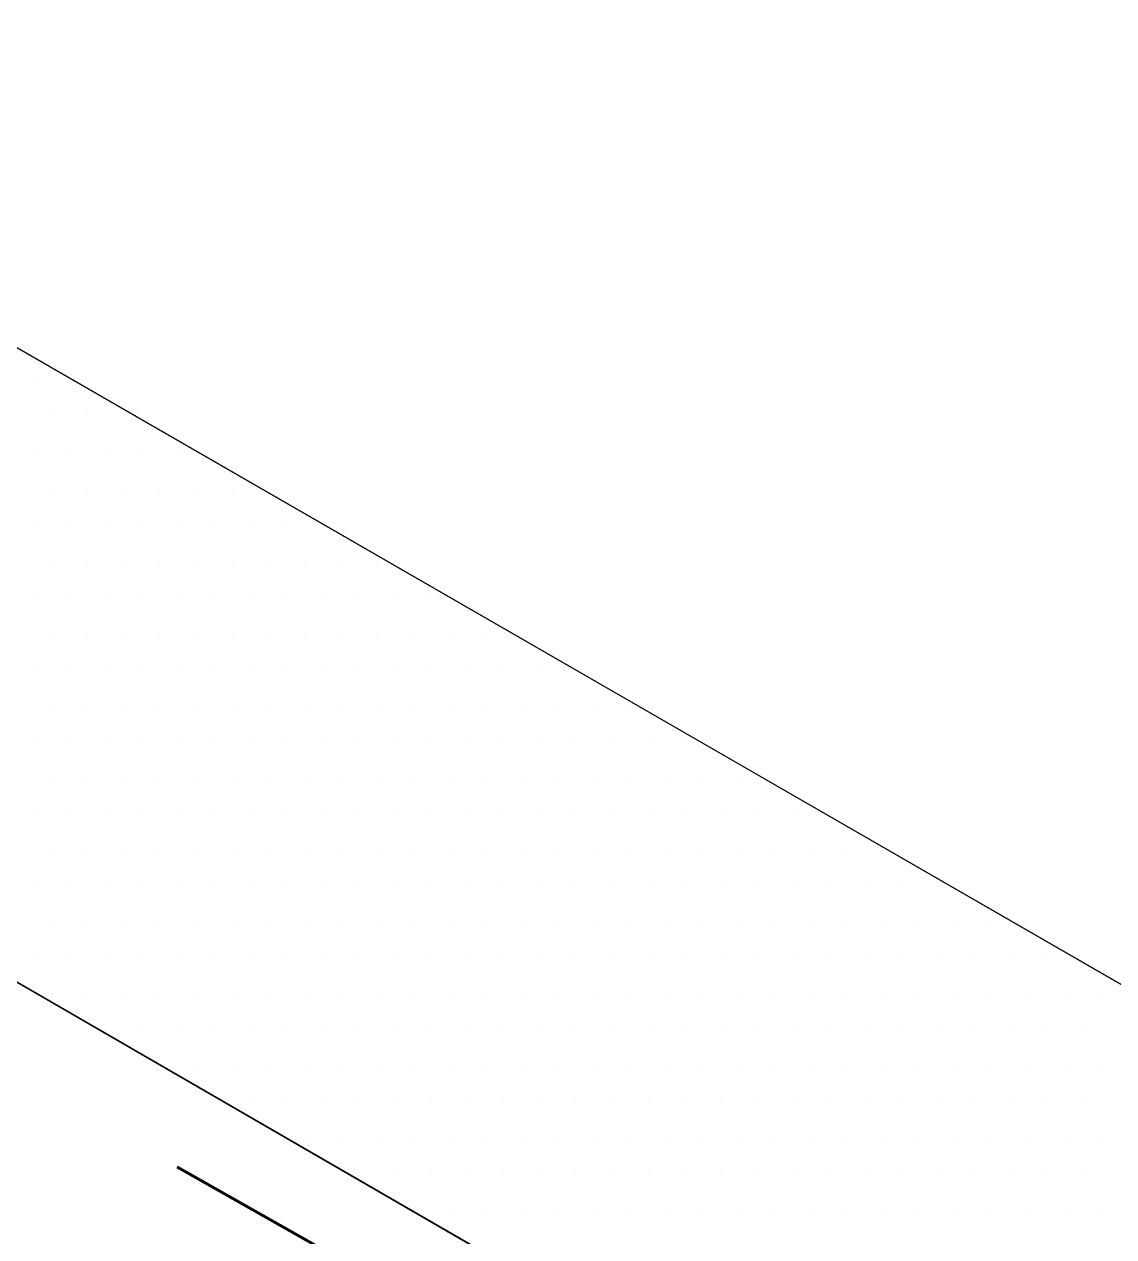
# Model space of a CAD drawing. Header units: inches. Extents: x -20.7 to 76.3, y -55.2 to 19.1.
# Drawn here: x 12.432 to 12.997, y -30.493 to -29.865 of the extents above; entities that cross this region are included whole.
import ezdxf

# ---------------------------------------------------------------- set-up
doc = ezdxf.new("R2010")
doc.units = ezdxf.units.IN
doc.header["$MEASUREMENT"] = 0
doc.linetypes.add('AI-Linetype-66', pattern=[0.25, 0.125, -0.125])
doc.layers.add('G-ANNO-TTLB', color=7, linetype='Continuous', lineweight=0)
doc.layers.add('TYVEK', color=7, linetype='Continuous', lineweight=0)

# ---------------------------------------------------------------- blocks, each defined once
blk = doc.blocks.new('Block_247')
at = {"layer": 'TYVEK'}
blk.add_open_spline([(12.15586, -29.48218), (12.15586, -29.48218), (11.87035, -29.64536), (11.87035, -29.64536), (11.87035, -29.64536), (11.87035, -30.02434), (11.87035, -30.02434), (11.87035, -30.03326), (11.87511, -30.04151), (11.88284, -30.04598), (11.88284, -30.04598), (12.99418, -30.68888), (12.99418, -30.68888), (13.00165, -30.69321), (13.01121, -30.69065), (13.01553, -30.68318), (13.01691, -30.6808), (13.01764, -30.6781), (13.01764, -30.67535), (13.01764, -30.67535), (13.01764, -30.37241), (13.01764, -30.37241), (13.01764, -30.37241), (12.15586, -29.87558), (12.15586, -29.87558), (12.15586, -29.87558), (12.15586, -29.48218), (12.15586, -29.48218)], degree=3, knots=[0, 0, 0, 0, 1, 1, 1, 2, 2, 2, 3, 3, 3, 4, 4, 4, 5, 5, 5, 6, 6, 6, 7, 7, 7, 8, 8, 8, 9, 9, 9, 9], dxfattribs=at)
at = {"layer": 'TYVEK', "color": 8, "lineweight": 0, "true_color": 0x808080}
for points in [[(12.43654, -30.04906), (12.43654, -30.04906), (12.43654, -30.04906), (12.43654, -30.04906)], [(12.45529, -30.04906), (12.45529, -30.04906), (12.45529, -30.04906), (12.45529, -30.04906)], [(12.44592, -30.06781), (12.44592, -30.06781), (12.44592, -30.06781), (12.44592, -30.06781)], [(12.46467, -30.06781), (12.46467, -30.06781), (12.46467, -30.06781), (12.46467, -30.06781)], [(12.48343, -30.06781), (12.48343, -30.06781), (12.48343, -30.06781), (12.48343, -30.06781)], [(12.43654, -30.08657), (12.43654, -30.08657), (12.43654, -30.08657), (12.43654, -30.08657)], [(12.45529, -30.08657), (12.45529, -30.08657), (12.45529, -30.08657), (12.45529, -30.08657)], [(12.47405, -30.08657), (12.47405, -30.08657), (12.47405, -30.08657), (12.47405, -30.08657)], [(12.49281, -30.08657), (12.49281, -30.08657), (12.49281, -30.08657), (12.49281, -30.08657)], [(12.51156, -30.08657), (12.51156, -30.08657), (12.51156, -30.08657), (12.51156, -30.08657)], [(12.44592, -30.10533), (12.44592, -30.10533), (12.44592, -30.10533), (12.44592, -30.10533)], [(12.46467, -30.10533), (12.46467, -30.10533), (12.46467, -30.10533), (12.46467, -30.10533)], [(12.48343, -30.10533), (12.48343, -30.10533), (12.48343, -30.10533), (12.48343, -30.10533)], [(12.50218, -30.10533), (12.50218, -30.10533), (12.50218, -30.10533), (12.50218, -30.10533)], [(12.52094, -30.10533), (12.52094, -30.10533), (12.52094, -30.10533), (12.52094, -30.10533)], [(12.5397, -30.10533), (12.5397, -30.10533), (12.5397, -30.10533), (12.5397, -30.10533)], [(12.43654, -30.12408), (12.43654, -30.12408), (12.43654, -30.12408), (12.43654, -30.12408)], [(12.45529, -30.12408), (12.45529, -30.12408), (12.45529, -30.12408), (12.45529, -30.12408)], [(12.47405, -30.12408), (12.47405, -30.12408), (12.47405, -30.12408), (12.47405, -30.12408)], [(12.49281, -30.12408), (12.49281, -30.12408), (12.49281, -30.12408), (12.49281, -30.12408)], [(12.51156, -30.12408), (12.51156, -30.12408), (12.51156, -30.12408), (12.51156, -30.12408)], [(12.53032, -30.12408), (12.53032, -30.12408), (12.53032, -30.12408), (12.53032, -30.12408)], [(12.54907, -30.12408), (12.54907, -30.12408), (12.54907, -30.12408), (12.54907, -30.12408)], [(12.56783, -30.12408), (12.56783, -30.12408), (12.56783, -30.12408), (12.56783, -30.12408)], [(12.58658, -30.12408), (12.58658, -30.12408), (12.58658, -30.12408), (12.58658, -30.12408)], [(12.44592, -30.14284), (12.44592, -30.14284), (12.44592, -30.14284), (12.44592, -30.14284)], [(12.46467, -30.14284), (12.46467, -30.14284), (12.46467, -30.14284), (12.46467, -30.14284)], [(12.48343, -30.14284), (12.48343, -30.14284), (12.48343, -30.14284), (12.48343, -30.14284)], [(12.50218, -30.14284), (12.50218, -30.14284), (12.50218, -30.14284), (12.50218, -30.14284)], [(12.52094, -30.14284), (12.52094, -30.14284), (12.52094, -30.14284), (12.52094, -30.14284)], [(12.5397, -30.14284), (12.5397, -30.14284), (12.5397, -30.14284), (12.5397, -30.14284)], [(12.55845, -30.14284), (12.55845, -30.14284), (12.55845, -30.14284), (12.55845, -30.14284)], [(12.57721, -30.14284), (12.57721, -30.14284), (12.57721, -30.14284), (12.57721, -30.14284)], [(12.59596, -30.14284), (12.59596, -30.14284), (12.59596, -30.14284), (12.59596, -30.14284)], [(12.61472, -30.14284), (12.61472, -30.14284), (12.61472, -30.14284), (12.61472, -30.14284)], [(12.43654, -30.16159), (12.43654, -30.16159), (12.43654, -30.16159), (12.43654, -30.16159)], [(12.45529, -30.16159), (12.45529, -30.16159), (12.45529, -30.16159), (12.45529, -30.16159)], [(12.47405, -30.16159), (12.47405, -30.16159), (12.47405, -30.16159), (12.47405, -30.16159)], [(12.49281, -30.16159), (12.49281, -30.16159), (12.49281, -30.16159), (12.49281, -30.16159)], [(12.51156, -30.16159), (12.51156, -30.16159), (12.51156, -30.16159), (12.51156, -30.16159)], [(12.53032, -30.16159), (12.53032, -30.16159), (12.53032, -30.16159), (12.53032, -30.16159)], [(12.54907, -30.16159), (12.54907, -30.16159), (12.54907, -30.16159), (12.54907, -30.16159)], [(12.56783, -30.16159), (12.56783, -30.16159), (12.56783, -30.16159), (12.56783, -30.16159)], [(12.58658, -30.16159), (12.58658, -30.16159), (12.58658, -30.16159), (12.58658, -30.16159)], [(12.60534, -30.16159), (12.60534, -30.16159), (12.60534, -30.16159), (12.60534, -30.16159)], [(12.6241, -30.16159), (12.6241, -30.16159), (12.6241, -30.16159), (12.6241, -30.16159)], [(12.64285, -30.16159), (12.64285, -30.16159), (12.64285, -30.16159), (12.64285, -30.16159)], [(12.44592, -30.18035), (12.44592, -30.18035), (12.44592, -30.18035), (12.44592, -30.18035)], [(12.46467, -30.18035), (12.46467, -30.18035), (12.46467, -30.18035), (12.46467, -30.18035)], [(12.48343, -30.18035), (12.48343, -30.18035), (12.48343, -30.18035), (12.48343, -30.18035)], [(12.50218, -30.18035), (12.50218, -30.18035), (12.50218, -30.18035), (12.50218, -30.18035)], [(12.52094, -30.18035), (12.52094, -30.18035), (12.52094, -30.18035), (12.52094, -30.18035)], [(12.5397, -30.18035), (12.5397, -30.18035), (12.5397, -30.18035), (12.5397, -30.18035)], [(12.55845, -30.18035), (12.55845, -30.18035), (12.55845, -30.18035), (12.55845, -30.18035)], [(12.57721, -30.18035), (12.57721, -30.18035), (12.57721, -30.18035), (12.57721, -30.18035)], [(12.59596, -30.18035), (12.59596, -30.18035), (12.59596, -30.18035), (12.59596, -30.18035)], [(12.61472, -30.18035), (12.61472, -30.18035), (12.61472, -30.18035), (12.61472, -30.18035)], [(12.63347, -30.18035), (12.63347, -30.18035), (12.63347, -30.18035), (12.63347, -30.18035)], [(12.65223, -30.18035), (12.65223, -30.18035), (12.65223, -30.18035), (12.65223, -30.18035)], [(12.67098, -30.18035), (12.67098, -30.18035), (12.67098, -30.18035), (12.67098, -30.18035)], [(12.43654, -30.1991), (12.43654, -30.1991), (12.43654, -30.1991), (12.43654, -30.1991)], [(12.45529, -30.1991), (12.45529, -30.1991), (12.45529, -30.1991), (12.45529, -30.1991)], [(12.47405, -30.1991), (12.47405, -30.1991), (12.47405, -30.1991), (12.47405, -30.1991)], [(12.49281, -30.1991), (12.49281, -30.1991), (12.49281, -30.1991), (12.49281, -30.1991)], [(12.51156, -30.1991), (12.51156, -30.1991), (12.51156, -30.1991), (12.51156, -30.1991)], [(12.53032, -30.1991), (12.53032, -30.1991), (12.53032, -30.1991), (12.53032, -30.1991)], [(12.54907, -30.1991), (12.54907, -30.1991), (12.54907, -30.1991), (12.54907, -30.1991)], [(12.56783, -30.1991), (12.56783, -30.1991), (12.56783, -30.1991), (12.56783, -30.1991)], [(12.58658, -30.1991), (12.58658, -30.1991), (12.58658, -30.1991), (12.58658, -30.1991)], [(12.60534, -30.1991), (12.60534, -30.1991), (12.60534, -30.1991), (12.60534, -30.1991)], [(12.6241, -30.1991), (12.6241, -30.1991), (12.6241, -30.1991), (12.6241, -30.1991)], [(12.64285, -30.1991), (12.64285, -30.1991), (12.64285, -30.1991), (12.64285, -30.1991)], [(12.66161, -30.1991), (12.66161, -30.1991), (12.66161, -30.1991), (12.66161, -30.1991)], [(12.68036, -30.1991), (12.68036, -30.1991), (12.68036, -30.1991), (12.68036, -30.1991)], [(12.69912, -30.1991), (12.69912, -30.1991), (12.69912, -30.1991), (12.69912, -30.1991)], [(12.44592, -30.21786), (12.44592, -30.21786), (12.44592, -30.21786), (12.44592, -30.21786)], [(12.46467, -30.21786), (12.46467, -30.21786), (12.46467, -30.21786), (12.46467, -30.21786)], [(12.48343, -30.21786), (12.48343, -30.21786), (12.48343, -30.21786), (12.48343, -30.21786)], [(12.50218, -30.21786), (12.50218, -30.21786), (12.50218, -30.21786), (12.50218, -30.21786)], [(12.52094, -30.21786), (12.52094, -30.21786), (12.52094, -30.21786), (12.52094, -30.21786)], [(12.5397, -30.21786), (12.5397, -30.21786), (12.5397, -30.21786), (12.5397, -30.21786)], [(12.55845, -30.21786), (12.55845, -30.21786), (12.55845, -30.21786), (12.55845, -30.21786)], [(12.57721, -30.21786), (12.57721, -30.21786), (12.57721, -30.21786), (12.57721, -30.21786)], [(12.59596, -30.21786), (12.59596, -30.21786), (12.59596, -30.21786), (12.59596, -30.21786)], [(12.61472, -30.21786), (12.61472, -30.21786), (12.61472, -30.21786), (12.61472, -30.21786)], [(12.63347, -30.21786), (12.63347, -30.21786), (12.63347, -30.21786), (12.63347, -30.21786)], [(12.65223, -30.21786), (12.65223, -30.21786), (12.65223, -30.21786), (12.65223, -30.21786)], [(12.67098, -30.21786), (12.67098, -30.21786), (12.67098, -30.21786), (12.67098, -30.21786)], [(12.68974, -30.21786), (12.68974, -30.21786), (12.68974, -30.21786), (12.68974, -30.21786)], [(12.7085, -30.21786), (12.7085, -30.21786), (12.7085, -30.21786), (12.7085, -30.21786)], [(12.72725, -30.21786), (12.72725, -30.21786), (12.72725, -30.21786), (12.72725, -30.21786)], [(12.74601, -30.21786), (12.74601, -30.21786), (12.74601, -30.21786), (12.74601, -30.21786)], [(12.43654, -30.23662), (12.43654, -30.23662), (12.43654, -30.23662), (12.43654, -30.23662)], [(12.45529, -30.23662), (12.45529, -30.23662), (12.45529, -30.23662), (12.45529, -30.23662)], [(12.47405, -30.23662), (12.47405, -30.23662), (12.47405, -30.23662), (12.47405, -30.23662)], [(12.49281, -30.23662), (12.49281, -30.23662), (12.49281, -30.23662), (12.49281, -30.23662)], [(12.51156, -30.23662), (12.51156, -30.23662), (12.51156, -30.23662), (12.51156, -30.23662)], [(12.53032, -30.23662), (12.53032, -30.23662), (12.53032, -30.23662), (12.53032, -30.23662)], [(12.54907, -30.23662), (12.54907, -30.23662), (12.54907, -30.23662), (12.54907, -30.23662)], [(12.56783, -30.23662), (12.56783, -30.23662), (12.56783, -30.23662), (12.56783, -30.23662)], [(12.58658, -30.23662), (12.58658, -30.23662), (12.58658, -30.23662), (12.58658, -30.23662)], [(12.60534, -30.23662), (12.60534, -30.23662), (12.60534, -30.23662), (12.60534, -30.23662)], [(12.6241, -30.23662), (12.6241, -30.23662), (12.6241, -30.23662), (12.6241, -30.23662)], [(12.64285, -30.23662), (12.64285, -30.23662), (12.64285, -30.23662), (12.64285, -30.23662)], [(12.66161, -30.23662), (12.66161, -30.23662), (12.66161, -30.23662), (12.66161, -30.23662)], [(12.68036, -30.23662), (12.68036, -30.23662), (12.68036, -30.23662), (12.68036, -30.23662)], [(12.69912, -30.23662), (12.69912, -30.23662), (12.69912, -30.23662), (12.69912, -30.23662)], [(12.71787, -30.23662), (12.71787, -30.23662), (12.71787, -30.23662), (12.71787, -30.23662)], [(12.73663, -30.23662), (12.73663, -30.23662), (12.73663, -30.23662), (12.73663, -30.23662)], [(12.75539, -30.23662), (12.75539, -30.23662), (12.75539, -30.23662), (12.75539, -30.23662)], [(12.77414, -30.23662), (12.77414, -30.23662), (12.77414, -30.23662), (12.77414, -30.23662)], [(12.44592, -30.25537), (12.44592, -30.25537), (12.44592, -30.25537), (12.44592, -30.25537)], [(12.46467, -30.25537), (12.46467, -30.25537), (12.46467, -30.25537), (12.46467, -30.25537)], [(12.48343, -30.25537), (12.48343, -30.25537), (12.48343, -30.25537), (12.48343, -30.25537)], [(12.50218, -30.25537), (12.50218, -30.25537), (12.50218, -30.25537), (12.50218, -30.25537)], [(12.52094, -30.25537), (12.52094, -30.25537), (12.52094, -30.25537), (12.52094, -30.25537)], [(12.5397, -30.25537), (12.5397, -30.25537), (12.5397, -30.25537), (12.5397, -30.25537)], [(12.55845, -30.25537), (12.55845, -30.25537), (12.55845, -30.25537), (12.55845, -30.25537)], [(12.57721, -30.25537), (12.57721, -30.25537), (12.57721, -30.25537), (12.57721, -30.25537)], [(12.59596, -30.25537), (12.59596, -30.25537), (12.59596, -30.25537), (12.59596, -30.25537)], [(12.61472, -30.25537), (12.61472, -30.25537), (12.61472, -30.25537), (12.61472, -30.25537)], [(12.63347, -30.25537), (12.63347, -30.25537), (12.63347, -30.25537), (12.63347, -30.25537)], [(12.65223, -30.25537), (12.65223, -30.25537), (12.65223, -30.25537), (12.65223, -30.25537)], [(12.67098, -30.25537), (12.67098, -30.25537), (12.67098, -30.25537), (12.67098, -30.25537)], [(12.68974, -30.25537), (12.68974, -30.25537), (12.68974, -30.25537), (12.68974, -30.25537)], [(12.7085, -30.25537), (12.7085, -30.25537), (12.7085, -30.25537), (12.7085, -30.25537)], [(12.72725, -30.25537), (12.72725, -30.25537), (12.72725, -30.25537), (12.72725, -30.25537)], [(12.74601, -30.25537), (12.74601, -30.25537), (12.74601, -30.25537), (12.74601, -30.25537)], [(12.76476, -30.25537), (12.76476, -30.25537), (12.76476, -30.25537), (12.76476, -30.25537)], [(12.78352, -30.25537), (12.78352, -30.25537), (12.78352, -30.25537), (12.78352, -30.25537)], [(12.80227, -30.25537), (12.80227, -30.25537), (12.80227, -30.25537), (12.80227, -30.25537)], [(12.43654, -30.27413), (12.43654, -30.27413), (12.43654, -30.27413), (12.43654, -30.27413)], [(12.45529, -30.27413), (12.45529, -30.27413), (12.45529, -30.27413), (12.45529, -30.27413)], [(12.47405, -30.27413), (12.47405, -30.27413), (12.47405, -30.27413), (12.47405, -30.27413)], [(12.49281, -30.27413), (12.49281, -30.27413), (12.49281, -30.27413), (12.49281, -30.27413)], [(12.51156, -30.27413), (12.51156, -30.27413), (12.51156, -30.27413), (12.51156, -30.27413)], [(12.53032, -30.27413), (12.53032, -30.27413), (12.53032, -30.27413), (12.53032, -30.27413)], [(12.54907, -30.27413), (12.54907, -30.27413), (12.54907, -30.27413), (12.54907, -30.27413)], [(12.56783, -30.27413), (12.56783, -30.27413), (12.56783, -30.27413), (12.56783, -30.27413)], [(12.58658, -30.27413), (12.58658, -30.27413), (12.58658, -30.27413), (12.58658, -30.27413)], [(12.60534, -30.27413), (12.60534, -30.27413), (12.60534, -30.27413), (12.60534, -30.27413)], [(12.6241, -30.27413), (12.6241, -30.27413), (12.6241, -30.27413), (12.6241, -30.27413)], [(12.64285, -30.27413), (12.64285, -30.27413), (12.64285, -30.27413), (12.64285, -30.27413)], [(12.66161, -30.27413), (12.66161, -30.27413), (12.66161, -30.27413), (12.66161, -30.27413)], [(12.68036, -30.27413), (12.68036, -30.27413), (12.68036, -30.27413), (12.68036, -30.27413)], [(12.69912, -30.27413), (12.69912, -30.27413), (12.69912, -30.27413), (12.69912, -30.27413)], [(12.71787, -30.27413), (12.71787, -30.27413), (12.71787, -30.27413), (12.71787, -30.27413)], [(12.73663, -30.27413), (12.73663, -30.27413), (12.73663, -30.27413), (12.73663, -30.27413)], [(12.75539, -30.27413), (12.75539, -30.27413), (12.75539, -30.27413), (12.75539, -30.27413)], [(12.77414, -30.27413), (12.77414, -30.27413), (12.77414, -30.27413), (12.77414, -30.27413)], [(12.7929, -30.27413), (12.7929, -30.27413), (12.7929, -30.27413), (12.7929, -30.27413)], [(12.81165, -30.27413), (12.81165, -30.27413), (12.81165, -30.27413), (12.81165, -30.27413)], [(12.83041, -30.27413), (12.83041, -30.27413), (12.83041, -30.27413), (12.83041, -30.27413)], [(12.44592, -30.29288), (12.44592, -30.29288), (12.44592, -30.29288), (12.44592, -30.29288)], [(12.46467, -30.29288), (12.46467, -30.29288), (12.46467, -30.29288), (12.46467, -30.29288)], [(12.48343, -30.29288), (12.48343, -30.29288), (12.48343, -30.29288), (12.48343, -30.29288)], [(12.50218, -30.29288), (12.50218, -30.29288), (12.50218, -30.29288), (12.50218, -30.29288)], [(12.52094, -30.29288), (12.52094, -30.29288), (12.52094, -30.29288), (12.52094, -30.29288)], [(12.5397, -30.29288), (12.5397, -30.29288), (12.5397, -30.29288), (12.5397, -30.29288)], [(12.55845, -30.29288), (12.55845, -30.29288), (12.55845, -30.29288), (12.55845, -30.29288)], [(12.57721, -30.29288), (12.57721, -30.29288), (12.57721, -30.29288), (12.57721, -30.29288)], [(12.59596, -30.29288), (12.59596, -30.29288), (12.59596, -30.29288), (12.59596, -30.29288)], [(12.61472, -30.29288), (12.61472, -30.29288), (12.61472, -30.29288), (12.61472, -30.29288)], [(12.63347, -30.29288), (12.63347, -30.29288), (12.63347, -30.29288), (12.63347, -30.29288)], [(12.65223, -30.29288), (12.65223, -30.29288), (12.65223, -30.29288), (12.65223, -30.29288)], [(12.67098, -30.29288), (12.67098, -30.29288), (12.67098, -30.29288), (12.67098, -30.29288)], [(12.68974, -30.29288), (12.68974, -30.29288), (12.68974, -30.29288), (12.68974, -30.29288)], [(12.7085, -30.29288), (12.7085, -30.29288), (12.7085, -30.29288), (12.7085, -30.29288)], [(12.72725, -30.29288), (12.72725, -30.29288), (12.72725, -30.29288), (12.72725, -30.29288)], [(12.74601, -30.29288), (12.74601, -30.29288), (12.74601, -30.29288), (12.74601, -30.29288)], [(12.76476, -30.29288), (12.76476, -30.29288), (12.76476, -30.29288), (12.76476, -30.29288)], [(12.78352, -30.29288), (12.78352, -30.29288), (12.78352, -30.29288), (12.78352, -30.29288)], [(12.80227, -30.29288), (12.80227, -30.29288), (12.80227, -30.29288), (12.80227, -30.29288)], [(12.82103, -30.29288), (12.82103, -30.29288), (12.82103, -30.29288), (12.82103, -30.29288)], [(12.83979, -30.29288), (12.83979, -30.29288), (12.83979, -30.29288), (12.83979, -30.29288)], [(12.85854, -30.29288), (12.85854, -30.29288), (12.85854, -30.29288), (12.85854, -30.29288)], [(12.8773, -30.29288), (12.8773, -30.29288), (12.8773, -30.29288), (12.8773, -30.29288)], [(12.43654, -30.31164), (12.43654, -30.31164), (12.43654, -30.31164), (12.43654, -30.31164)], [(12.45529, -30.31164), (12.45529, -30.31164), (12.45529, -30.31164), (12.45529, -30.31164)], [(12.47405, -30.31164), (12.47405, -30.31164), (12.47405, -30.31164), (12.47405, -30.31164)], [(12.49281, -30.31164), (12.49281, -30.31164), (12.49281, -30.31164), (12.49281, -30.31164)], [(12.51156, -30.31164), (12.51156, -30.31164), (12.51156, -30.31164), (12.51156, -30.31164)], [(12.53032, -30.31164), (12.53032, -30.31164), (12.53032, -30.31164), (12.53032, -30.31164)], [(12.54907, -30.31164), (12.54907, -30.31164), (12.54907, -30.31164), (12.54907, -30.31164)], [(12.56783, -30.31164), (12.56783, -30.31164), (12.56783, -30.31164), (12.56783, -30.31164)], [(12.58658, -30.31164), (12.58658, -30.31164), (12.58658, -30.31164), (12.58658, -30.31164)], [(12.60534, -30.31164), (12.60534, -30.31164), (12.60534, -30.31164), (12.60534, -30.31164)], [(12.6241, -30.31164), (12.6241, -30.31164), (12.6241, -30.31164), (12.6241, -30.31164)], [(12.64285, -30.31164), (12.64285, -30.31164), (12.64285, -30.31164), (12.64285, -30.31164)], [(12.66161, -30.31164), (12.66161, -30.31164), (12.66161, -30.31164), (12.66161, -30.31164)], [(12.68036, -30.31164), (12.68036, -30.31164), (12.68036, -30.31164), (12.68036, -30.31164)], [(12.69912, -30.31164), (12.69912, -30.31164), (12.69912, -30.31164), (12.69912, -30.31164)], [(12.71787, -30.31164), (12.71787, -30.31164), (12.71787, -30.31164), (12.71787, -30.31164)], [(12.73663, -30.31164), (12.73663, -30.31164), (12.73663, -30.31164), (12.73663, -30.31164)], [(12.75539, -30.31164), (12.75539, -30.31164), (12.75539, -30.31164), (12.75539, -30.31164)], [(12.77414, -30.31164), (12.77414, -30.31164), (12.77414, -30.31164), (12.77414, -30.31164)], [(12.7929, -30.31164), (12.7929, -30.31164), (12.7929, -30.31164), (12.7929, -30.31164)], [(12.81165, -30.31164), (12.81165, -30.31164), (12.81165, -30.31164), (12.81165, -30.31164)], [(12.83041, -30.31164), (12.83041, -30.31164), (12.83041, -30.31164), (12.83041, -30.31164)], [(12.84916, -30.31164), (12.84916, -30.31164), (12.84916, -30.31164), (12.84916, -30.31164)], [(12.86792, -30.31164), (12.86792, -30.31164), (12.86792, -30.31164), (12.86792, -30.31164)], [(12.88667, -30.31164), (12.88667, -30.31164), (12.88667, -30.31164), (12.88667, -30.31164)], [(12.90543, -30.31164), (12.90543, -30.31164), (12.90543, -30.31164), (12.90543, -30.31164)], [(12.44592, -30.33039), (12.44592, -30.33039), (12.44592, -30.33039), (12.44592, -30.33039)], [(12.46467, -30.33039), (12.46467, -30.33039), (12.46467, -30.33039), (12.46467, -30.33039)], [(12.48343, -30.33039), (12.48343, -30.33039), (12.48343, -30.33039), (12.48343, -30.33039)], [(12.50218, -30.33039), (12.50218, -30.33039), (12.50218, -30.33039), (12.50218, -30.33039)], [(12.52094, -30.33039), (12.52094, -30.33039), (12.52094, -30.33039), (12.52094, -30.33039)], [(12.5397, -30.33039), (12.5397, -30.33039), (12.5397, -30.33039), (12.5397, -30.33039)], [(12.55845, -30.33039), (12.55845, -30.33039), (12.55845, -30.33039), (12.55845, -30.33039)], [(12.57721, -30.33039), (12.57721, -30.33039), (12.57721, -30.33039), (12.57721, -30.33039)], [(12.59596, -30.33039), (12.59596, -30.33039), (12.59596, -30.33039), (12.59596, -30.33039)], [(12.61472, -30.33039), (12.61472, -30.33039), (12.61472, -30.33039), (12.61472, -30.33039)], [(12.63347, -30.33039), (12.63347, -30.33039), (12.63347, -30.33039), (12.63347, -30.33039)], [(12.65223, -30.33039), (12.65223, -30.33039), (12.65223, -30.33039), (12.65223, -30.33039)], [(12.67098, -30.33039), (12.67098, -30.33039), (12.67098, -30.33039), (12.67098, -30.33039)], [(12.68974, -30.33039), (12.68974, -30.33039), (12.68974, -30.33039), (12.68974, -30.33039)], [(12.7085, -30.33039), (12.7085, -30.33039), (12.7085, -30.33039), (12.7085, -30.33039)], [(12.72725, -30.33039), (12.72725, -30.33039), (12.72725, -30.33039), (12.72725, -30.33039)], [(12.74601, -30.33039), (12.74601, -30.33039), (12.74601, -30.33039), (12.74601, -30.33039)], [(12.76476, -30.33039), (12.76476, -30.33039), (12.76476, -30.33039), (12.76476, -30.33039)], [(12.78352, -30.33039), (12.78352, -30.33039), (12.78352, -30.33039), (12.78352, -30.33039)], [(12.80227, -30.33039), (12.80227, -30.33039), (12.80227, -30.33039), (12.80227, -30.33039)], [(12.82103, -30.33039), (12.82103, -30.33039), (12.82103, -30.33039), (12.82103, -30.33039)], [(12.83979, -30.33039), (12.83979, -30.33039), (12.83979, -30.33039), (12.83979, -30.33039)], [(12.85854, -30.33039), (12.85854, -30.33039), (12.85854, -30.33039), (12.85854, -30.33039)], [(12.8773, -30.33039), (12.8773, -30.33039), (12.8773, -30.33039), (12.8773, -30.33039)], [(12.89605, -30.33039), (12.89605, -30.33039), (12.89605, -30.33039), (12.89605, -30.33039)], [(12.91481, -30.33039), (12.91481, -30.33039), (12.91481, -30.33039), (12.91481, -30.33039)], [(12.93356, -30.33039), (12.93356, -30.33039), (12.93356, -30.33039), (12.93356, -30.33039)], [(12.43654, -30.34915), (12.43654, -30.34915), (12.43654, -30.34915), (12.43654, -30.34915)], [(12.45529, -30.34915), (12.45529, -30.34915), (12.45529, -30.34915), (12.45529, -30.34915)], [(12.47405, -30.34915), (12.47405, -30.34915), (12.47405, -30.34915), (12.47405, -30.34915)], [(12.49281, -30.34915), (12.49281, -30.34915), (12.49281, -30.34915), (12.49281, -30.34915)], [(12.51156, -30.34915), (12.51156, -30.34915), (12.51156, -30.34915), (12.51156, -30.34915)], [(12.53032, -30.34915), (12.53032, -30.34915), (12.53032, -30.34915), (12.53032, -30.34915)], [(12.54907, -30.34915), (12.54907, -30.34915), (12.54907, -30.34915), (12.54907, -30.34915)], [(12.56783, -30.34915), (12.56783, -30.34915), (12.56783, -30.34915), (12.56783, -30.34915)], [(12.58658, -30.34915), (12.58658, -30.34915), (12.58658, -30.34915), (12.58658, -30.34915)], [(12.60534, -30.34915), (12.60534, -30.34915), (12.60534, -30.34915), (12.60534, -30.34915)], [(12.6241, -30.34915), (12.6241, -30.34915), (12.6241, -30.34915), (12.6241, -30.34915)], [(12.64285, -30.34915), (12.64285, -30.34915), (12.64285, -30.34915), (12.64285, -30.34915)], [(12.66161, -30.34915), (12.66161, -30.34915), (12.66161, -30.34915), (12.66161, -30.34915)], [(12.68036, -30.34915), (12.68036, -30.34915), (12.68036, -30.34915), (12.68036, -30.34915)], [(12.69912, -30.34915), (12.69912, -30.34915), (12.69912, -30.34915), (12.69912, -30.34915)], [(12.71787, -30.34915), (12.71787, -30.34915), (12.71787, -30.34915), (12.71787, -30.34915)], [(12.73663, -30.34915), (12.73663, -30.34915), (12.73663, -30.34915), (12.73663, -30.34915)], [(12.75539, -30.34915), (12.75539, -30.34915), (12.75539, -30.34915), (12.75539, -30.34915)], [(12.77414, -30.34915), (12.77414, -30.34915), (12.77414, -30.34915), (12.77414, -30.34915)], [(12.7929, -30.34915), (12.7929, -30.34915), (12.7929, -30.34915), (12.7929, -30.34915)], [(12.81165, -30.34915), (12.81165, -30.34915), (12.81165, -30.34915), (12.81165, -30.34915)], [(12.83041, -30.34915), (12.83041, -30.34915), (12.83041, -30.34915), (12.83041, -30.34915)], [(12.84916, -30.34915), (12.84916, -30.34915), (12.84916, -30.34915), (12.84916, -30.34915)], [(12.86792, -30.34915), (12.86792, -30.34915), (12.86792, -30.34915), (12.86792, -30.34915)], [(12.88667, -30.34915), (12.88667, -30.34915), (12.88667, -30.34915), (12.88667, -30.34915)], [(12.90543, -30.34915), (12.90543, -30.34915), (12.90543, -30.34915), (12.90543, -30.34915)], [(12.92419, -30.34915), (12.92419, -30.34915), (12.92419, -30.34915), (12.92419, -30.34915)], [(12.94294, -30.34915), (12.94294, -30.34915), (12.94294, -30.34915), (12.94294, -30.34915)], [(12.9617, -30.34915), (12.9617, -30.34915), (12.9617, -30.34915), (12.9617, -30.34915)], [(12.44592, -30.3679), (12.44592, -30.3679), (12.44592, -30.3679), (12.44592, -30.3679)], [(12.46467, -30.3679), (12.46467, -30.3679), (12.46467, -30.3679), (12.46467, -30.3679)], [(12.48343, -30.3679), (12.48343, -30.3679), (12.48343, -30.3679), (12.48343, -30.3679)], [(12.50218, -30.3679), (12.50218, -30.3679), (12.50218, -30.3679), (12.50218, -30.3679)], [(12.52094, -30.3679), (12.52094, -30.3679), (12.52094, -30.3679), (12.52094, -30.3679)], [(12.5397, -30.3679), (12.5397, -30.3679), (12.5397, -30.3679), (12.5397, -30.3679)], [(12.55845, -30.3679), (12.55845, -30.3679), (12.55845, -30.3679), (12.55845, -30.3679)], [(12.57721, -30.3679), (12.57721, -30.3679), (12.57721, -30.3679), (12.57721, -30.3679)], [(12.59596, -30.3679), (12.59596, -30.3679), (12.59596, -30.3679), (12.59596, -30.3679)], [(12.61472, -30.3679), (12.61472, -30.3679), (12.61472, -30.3679), (12.61472, -30.3679)], [(12.63347, -30.3679), (12.63347, -30.3679), (12.63347, -30.3679), (12.63347, -30.3679)], [(12.65223, -30.3679), (12.65223, -30.3679), (12.65223, -30.3679), (12.65223, -30.3679)], [(12.67098, -30.3679), (12.67098, -30.3679), (12.67098, -30.3679), (12.67098, -30.3679)], [(12.68974, -30.3679), (12.68974, -30.3679), (12.68974, -30.3679), (12.68974, -30.3679)], [(12.7085, -30.3679), (12.7085, -30.3679), (12.7085, -30.3679), (12.7085, -30.3679)], [(12.72725, -30.3679), (12.72725, -30.3679), (12.72725, -30.3679), (12.72725, -30.3679)], [(12.74601, -30.3679), (12.74601, -30.3679), (12.74601, -30.3679), (12.74601, -30.3679)], [(12.76476, -30.3679), (12.76476, -30.3679), (12.76476, -30.3679), (12.76476, -30.3679)], [(12.78352, -30.3679), (12.78352, -30.3679), (12.78352, -30.3679), (12.78352, -30.3679)], [(12.80227, -30.3679), (12.80227, -30.3679), (12.80227, -30.3679), (12.80227, -30.3679)], [(12.82103, -30.3679), (12.82103, -30.3679), (12.82103, -30.3679), (12.82103, -30.3679)], [(12.83979, -30.3679), (12.83979, -30.3679), (12.83979, -30.3679), (12.83979, -30.3679)], [(12.85854, -30.3679), (12.85854, -30.3679), (12.85854, -30.3679), (12.85854, -30.3679)], [(12.8773, -30.3679), (12.8773, -30.3679), (12.8773, -30.3679), (12.8773, -30.3679)], [(12.89605, -30.3679), (12.89605, -30.3679), (12.89605, -30.3679), (12.89605, -30.3679)], [(12.91481, -30.3679), (12.91481, -30.3679), (12.91481, -30.3679), (12.91481, -30.3679)], [(12.93356, -30.3679), (12.93356, -30.3679), (12.93356, -30.3679), (12.93356, -30.3679)], [(12.95232, -30.3679), (12.95232, -30.3679), (12.95232, -30.3679), (12.95232, -30.3679)], [(12.97108, -30.3679), (12.97108, -30.3679), (12.97108, -30.3679), (12.97108, -30.3679)], [(12.98983, -30.3679), (12.98983, -30.3679), (12.98983, -30.3679), (12.98983, -30.3679)], [(12.47405, -30.38666), (12.47405, -30.38666), (12.47405, -30.38666), (12.47405, -30.38666)], [(12.49281, -30.38666), (12.49281, -30.38666), (12.49281, -30.38666), (12.49281, -30.38666)], [(12.51156, -30.38666), (12.51156, -30.38666), (12.51156, -30.38666), (12.51156, -30.38666)], [(12.53032, -30.38666), (12.53032, -30.38666), (12.53032, -30.38666), (12.53032, -30.38666)], [(12.54907, -30.38666), (12.54907, -30.38666), (12.54907, -30.38666), (12.54907, -30.38666)], [(12.56783, -30.38666), (12.56783, -30.38666), (12.56783, -30.38666), (12.56783, -30.38666)], [(12.58658, -30.38666), (12.58658, -30.38666), (12.58658, -30.38666), (12.58658, -30.38666)], [(12.60534, -30.38666), (12.60534, -30.38666), (12.60534, -30.38666), (12.60534, -30.38666)], [(12.6241, -30.38666), (12.6241, -30.38666), (12.6241, -30.38666), (12.6241, -30.38666)], [(12.64285, -30.38666), (12.64285, -30.38666), (12.64285, -30.38666), (12.64285, -30.38666)], [(12.66161, -30.38666), (12.66161, -30.38666), (12.66161, -30.38666), (12.66161, -30.38666)], [(12.68036, -30.38666), (12.68036, -30.38666), (12.68036, -30.38666), (12.68036, -30.38666)], [(12.69912, -30.38666), (12.69912, -30.38666), (12.69912, -30.38666), (12.69912, -30.38666)], [(12.71787, -30.38666), (12.71787, -30.38666), (12.71787, -30.38666), (12.71787, -30.38666)], [(12.73663, -30.38666), (12.73663, -30.38666), (12.73663, -30.38666), (12.73663, -30.38666)], [(12.75539, -30.38666), (12.75539, -30.38666), (12.75539, -30.38666), (12.75539, -30.38666)], [(12.77414, -30.38666), (12.77414, -30.38666), (12.77414, -30.38666), (12.77414, -30.38666)], [(12.7929, -30.38666), (12.7929, -30.38666), (12.7929, -30.38666), (12.7929, -30.38666)], [(12.81165, -30.38666), (12.81165, -30.38666), (12.81165, -30.38666), (12.81165, -30.38666)], [(12.83041, -30.38666), (12.83041, -30.38666), (12.83041, -30.38666), (12.83041, -30.38666)], [(12.84916, -30.38666), (12.84916, -30.38666), (12.84916, -30.38666), (12.84916, -30.38666)], [(12.86792, -30.38666), (12.86792, -30.38666), (12.86792, -30.38666), (12.86792, -30.38666)], [(12.88667, -30.38666), (12.88667, -30.38666), (12.88667, -30.38666), (12.88667, -30.38666)], [(12.90543, -30.38666), (12.90543, -30.38666), (12.90543, -30.38666), (12.90543, -30.38666)], [(12.92419, -30.38666), (12.92419, -30.38666), (12.92419, -30.38666), (12.92419, -30.38666)], [(12.94294, -30.38666), (12.94294, -30.38666), (12.94294, -30.38666), (12.94294, -30.38666)], [(12.9617, -30.38666), (12.9617, -30.38666), (12.9617, -30.38666), (12.9617, -30.38666)], [(12.98045, -30.38666), (12.98045, -30.38666), (12.98045, -30.38666), (12.98045, -30.38666)], [(12.52094, -30.40542), (12.52094, -30.40542), (12.52094, -30.40542), (12.52094, -30.40542)], [(12.5397, -30.40542), (12.5397, -30.40542), (12.5397, -30.40542), (12.5397, -30.40542)], [(12.55845, -30.40542), (12.55845, -30.40542), (12.55845, -30.40542), (12.55845, -30.40542)], [(12.57721, -30.40542), (12.57721, -30.40542), (12.57721, -30.40542), (12.57721, -30.40542)], [(12.59596, -30.40542), (12.59596, -30.40542), (12.59596, -30.40542), (12.59596, -30.40542)], [(12.61472, -30.40542), (12.61472, -30.40542), (12.61472, -30.40542), (12.61472, -30.40542)], [(12.63347, -30.40542), (12.63347, -30.40542), (12.63347, -30.40542), (12.63347, -30.40542)], [(12.65223, -30.40542), (12.65223, -30.40542), (12.65223, -30.40542), (12.65223, -30.40542)], [(12.67098, -30.40542), (12.67098, -30.40542), (12.67098, -30.40542), (12.67098, -30.40542)], [(12.68974, -30.40542), (12.68974, -30.40542), (12.68974, -30.40542), (12.68974, -30.40542)], [(12.7085, -30.40542), (12.7085, -30.40542), (12.7085, -30.40542), (12.7085, -30.40542)], [(12.72725, -30.40542), (12.72725, -30.40542), (12.72725, -30.40542), (12.72725, -30.40542)], [(12.74601, -30.40542), (12.74601, -30.40542), (12.74601, -30.40542), (12.74601, -30.40542)], [(12.76476, -30.40542), (12.76476, -30.40542), (12.76476, -30.40542), (12.76476, -30.40542)], [(12.78352, -30.40542), (12.78352, -30.40542), (12.78352, -30.40542), (12.78352, -30.40542)], [(12.80227, -30.40542), (12.80227, -30.40542), (12.80227, -30.40542), (12.80227, -30.40542)], [(12.82103, -30.40542), (12.82103, -30.40542), (12.82103, -30.40542), (12.82103, -30.40542)], [(12.83979, -30.40542), (12.83979, -30.40542), (12.83979, -30.40542), (12.83979, -30.40542)], [(12.85854, -30.40542), (12.85854, -30.40542), (12.85854, -30.40542), (12.85854, -30.40542)], [(12.8773, -30.40542), (12.8773, -30.40542), (12.8773, -30.40542), (12.8773, -30.40542)], [(12.89605, -30.40542), (12.89605, -30.40542), (12.89605, -30.40542), (12.89605, -30.40542)], [(12.91481, -30.40542), (12.91481, -30.40542), (12.91481, -30.40542), (12.91481, -30.40542)], [(12.93356, -30.40542), (12.93356, -30.40542), (12.93356, -30.40542), (12.93356, -30.40542)], [(12.95232, -30.40542), (12.95232, -30.40542), (12.95232, -30.40542), (12.95232, -30.40542)], [(12.97108, -30.40542), (12.97108, -30.40542), (12.97108, -30.40542), (12.97108, -30.40542)], [(12.98983, -30.40542), (12.98983, -30.40542), (12.98983, -30.40542), (12.98983, -30.40542)], [(12.54907, -30.42417), (12.54907, -30.42417), (12.54907, -30.42417), (12.54907, -30.42417)], [(12.56783, -30.42417), (12.56783, -30.42417), (12.56783, -30.42417), (12.56783, -30.42417)], [(12.58658, -30.42417), (12.58658, -30.42417), (12.58658, -30.42417), (12.58658, -30.42417)], [(12.60534, -30.42417), (12.60534, -30.42417), (12.60534, -30.42417), (12.60534, -30.42417)], [(12.6241, -30.42417), (12.6241, -30.42417), (12.6241, -30.42417), (12.6241, -30.42417)], [(12.64285, -30.42417), (12.64285, -30.42417), (12.64285, -30.42417), (12.64285, -30.42417)], [(12.66161, -30.42417), (12.66161, -30.42417), (12.66161, -30.42417), (12.66161, -30.42417)], [(12.68036, -30.42417), (12.68036, -30.42417), (12.68036, -30.42417), (12.68036, -30.42417)], [(12.69912, -30.42417), (12.69912, -30.42417), (12.69912, -30.42417), (12.69912, -30.42417)], [(12.71787, -30.42417), (12.71787, -30.42417), (12.71787, -30.42417), (12.71787, -30.42417)], [(12.73663, -30.42417), (12.73663, -30.42417), (12.73663, -30.42417), (12.73663, -30.42417)], [(12.75539, -30.42417), (12.75539, -30.42417), (12.75539, -30.42417), (12.75539, -30.42417)], [(12.77414, -30.42417), (12.77414, -30.42417), (12.77414, -30.42417), (12.77414, -30.42417)], [(12.7929, -30.42417), (12.7929, -30.42417), (12.7929, -30.42417), (12.7929, -30.42417)], [(12.81165, -30.42417), (12.81165, -30.42417), (12.81165, -30.42417), (12.81165, -30.42417)], [(12.83041, -30.42417), (12.83041, -30.42417), (12.83041, -30.42417), (12.83041, -30.42417)], [(12.84916, -30.42417), (12.84916, -30.42417), (12.84916, -30.42417), (12.84916, -30.42417)], [(12.86792, -30.42417), (12.86792, -30.42417), (12.86792, -30.42417), (12.86792, -30.42417)], [(12.88667, -30.42417), (12.88667, -30.42417), (12.88667, -30.42417), (12.88667, -30.42417)], [(12.90543, -30.42417), (12.90543, -30.42417), (12.90543, -30.42417), (12.90543, -30.42417)], [(12.92419, -30.42417), (12.92419, -30.42417), (12.92419, -30.42417), (12.92419, -30.42417)], [(12.94294, -30.42417), (12.94294, -30.42417), (12.94294, -30.42417), (12.94294, -30.42417)], [(12.9617, -30.42417), (12.9617, -30.42417), (12.9617, -30.42417), (12.9617, -30.42417)], [(12.98045, -30.42417), (12.98045, -30.42417), (12.98045, -30.42417), (12.98045, -30.42417)], [(12.57721, -30.44293), (12.57721, -30.44293), (12.57721, -30.44293), (12.57721, -30.44293)], [(12.59596, -30.44293), (12.59596, -30.44293), (12.59596, -30.44293), (12.59596, -30.44293)], [(12.61472, -30.44293), (12.61472, -30.44293), (12.61472, -30.44293), (12.61472, -30.44293)], [(12.63347, -30.44293), (12.63347, -30.44293), (12.63347, -30.44293), (12.63347, -30.44293)], [(12.65223, -30.44293), (12.65223, -30.44293), (12.65223, -30.44293), (12.65223, -30.44293)], [(12.67098, -30.44293), (12.67098, -30.44293), (12.67098, -30.44293), (12.67098, -30.44293)], [(12.68974, -30.44293), (12.68974, -30.44293), (12.68974, -30.44293), (12.68974, -30.44293)], [(12.7085, -30.44293), (12.7085, -30.44293), (12.7085, -30.44293), (12.7085, -30.44293)], [(12.72725, -30.44293), (12.72725, -30.44293), (12.72725, -30.44293), (12.72725, -30.44293)], [(12.74601, -30.44293), (12.74601, -30.44293), (12.74601, -30.44293), (12.74601, -30.44293)], [(12.76476, -30.44293), (12.76476, -30.44293), (12.76476, -30.44293), (12.76476, -30.44293)], [(12.78352, -30.44293), (12.78352, -30.44293), (12.78352, -30.44293), (12.78352, -30.44293)], [(12.80227, -30.44293), (12.80227, -30.44293), (12.80227, -30.44293), (12.80227, -30.44293)], [(12.82103, -30.44293), (12.82103, -30.44293), (12.82103, -30.44293), (12.82103, -30.44293)], [(12.83979, -30.44293), (12.83979, -30.44293), (12.83979, -30.44293), (12.83979, -30.44293)], [(12.85854, -30.44293), (12.85854, -30.44293), (12.85854, -30.44293), (12.85854, -30.44293)], [(12.8773, -30.44293), (12.8773, -30.44293), (12.8773, -30.44293), (12.8773, -30.44293)], [(12.89605, -30.44293), (12.89605, -30.44293), (12.89605, -30.44293), (12.89605, -30.44293)], [(12.91481, -30.44293), (12.91481, -30.44293), (12.91481, -30.44293), (12.91481, -30.44293)], [(12.93356, -30.44293), (12.93356, -30.44293), (12.93356, -30.44293), (12.93356, -30.44293)], [(12.95232, -30.44293), (12.95232, -30.44293), (12.95232, -30.44293), (12.95232, -30.44293)], [(12.97108, -30.44293), (12.97108, -30.44293), (12.97108, -30.44293), (12.97108, -30.44293)], [(12.98983, -30.44293), (12.98983, -30.44293), (12.98983, -30.44293), (12.98983, -30.44293)], [(12.60534, -30.46168), (12.60534, -30.46168), (12.60534, -30.46168), (12.60534, -30.46168)], [(12.6241, -30.46168), (12.6241, -30.46168), (12.6241, -30.46168), (12.6241, -30.46168)], [(12.64285, -30.46168), (12.64285, -30.46168), (12.64285, -30.46168), (12.64285, -30.46168)], [(12.66161, -30.46168), (12.66161, -30.46168), (12.66161, -30.46168), (12.66161, -30.46168)], [(12.68036, -30.46168), (12.68036, -30.46168), (12.68036, -30.46168), (12.68036, -30.46168)], [(12.69912, -30.46168), (12.69912, -30.46168), (12.69912, -30.46168), (12.69912, -30.46168)], [(12.71787, -30.46168), (12.71787, -30.46168), (12.71787, -30.46168), (12.71787, -30.46168)], [(12.73663, -30.46168), (12.73663, -30.46168), (12.73663, -30.46168), (12.73663, -30.46168)], [(12.75539, -30.46168), (12.75539, -30.46168), (12.75539, -30.46168), (12.75539, -30.46168)], [(12.77414, -30.46168), (12.77414, -30.46168), (12.77414, -30.46168), (12.77414, -30.46168)], [(12.7929, -30.46168), (12.7929, -30.46168), (12.7929, -30.46168), (12.7929, -30.46168)], [(12.81165, -30.46168), (12.81165, -30.46168), (12.81165, -30.46168), (12.81165, -30.46168)], [(12.83041, -30.46168), (12.83041, -30.46168), (12.83041, -30.46168), (12.83041, -30.46168)], [(12.84916, -30.46168), (12.84916, -30.46168), (12.84916, -30.46168), (12.84916, -30.46168)], [(12.86792, -30.46168), (12.86792, -30.46168), (12.86792, -30.46168), (12.86792, -30.46168)], [(12.88667, -30.46168), (12.88667, -30.46168), (12.88667, -30.46168), (12.88667, -30.46168)], [(12.90543, -30.46168), (12.90543, -30.46168), (12.90543, -30.46168), (12.90543, -30.46168)], [(12.92419, -30.46168), (12.92419, -30.46168), (12.92419, -30.46168), (12.92419, -30.46168)], [(12.94294, -30.46168), (12.94294, -30.46168), (12.94294, -30.46168), (12.94294, -30.46168)], [(12.9617, -30.46168), (12.9617, -30.46168), (12.9617, -30.46168), (12.9617, -30.46168)], [(12.98045, -30.46168), (12.98045, -30.46168), (12.98045, -30.46168), (12.98045, -30.46168)], [(12.65223, -30.48044), (12.65223, -30.48044), (12.65223, -30.48044), (12.65223, -30.48044)], [(12.67098, -30.48044), (12.67098, -30.48044), (12.67098, -30.48044), (12.67098, -30.48044)], [(12.68974, -30.48044), (12.68974, -30.48044), (12.68974, -30.48044), (12.68974, -30.48044)], [(12.7085, -30.48044), (12.7085, -30.48044), (12.7085, -30.48044), (12.7085, -30.48044)], [(12.72725, -30.48044), (12.72725, -30.48044), (12.72725, -30.48044), (12.72725, -30.48044)], [(12.74601, -30.48044), (12.74601, -30.48044), (12.74601, -30.48044), (12.74601, -30.48044)], [(12.76476, -30.48044), (12.76476, -30.48044), (12.76476, -30.48044), (12.76476, -30.48044)], [(12.78352, -30.48044), (12.78352, -30.48044), (12.78352, -30.48044), (12.78352, -30.48044)], [(12.80227, -30.48044), (12.80227, -30.48044), (12.80227, -30.48044), (12.80227, -30.48044)], [(12.82103, -30.48044), (12.82103, -30.48044), (12.82103, -30.48044), (12.82103, -30.48044)], [(12.83979, -30.48044), (12.83979, -30.48044), (12.83979, -30.48044), (12.83979, -30.48044)], [(12.85854, -30.48044), (12.85854, -30.48044), (12.85854, -30.48044), (12.85854, -30.48044)], [(12.8773, -30.48044), (12.8773, -30.48044), (12.8773, -30.48044), (12.8773, -30.48044)], [(12.89605, -30.48044), (12.89605, -30.48044), (12.89605, -30.48044), (12.89605, -30.48044)], [(12.91481, -30.48044), (12.91481, -30.48044), (12.91481, -30.48044), (12.91481, -30.48044)], [(12.93356, -30.48044), (12.93356, -30.48044), (12.93356, -30.48044), (12.93356, -30.48044)], [(12.95232, -30.48044), (12.95232, -30.48044), (12.95232, -30.48044), (12.95232, -30.48044)], [(12.97108, -30.48044), (12.97108, -30.48044), (12.97108, -30.48044), (12.97108, -30.48044)], [(12.98983, -30.48044), (12.98983, -30.48044), (12.98983, -30.48044), (12.98983, -30.48044)]]:
    blk.add_open_spline(points, degree=3, dxfattribs=at)

msp = doc.modelspace()

# ---------------------------------------------------------------- hatches: boundary and pattern name
at = {"layer": 'G-ANNO-TTLB', "true_color": 0xff00ff, "transparency": 33554687}
h = msp.add_hatch(color=6, dxfattribs=at)
edge = h.paths.add_edge_path()
edge.add_spline(control_points=[(20.03822, -55.21363), (20.03822, -55.21363), (-20.64953, -55.21363), (-20.64953, -55.21363), (-20.64953, -55.21363), (-20.64953, -21.08863), (-20.64953, -21.08863), (-20.64953, -21.08863), (20.03822, -21.08863), (20.03822, -21.08863), (20.03822, -21.08863), (20.03822, -55.21363), (20.03822, -55.21363)], knot_values=[0, 0, 0, 0, 1, 1, 1, 2, 2, 2, 3, 3, 3, 4, 4, 4, 4], degree=3, periodic=0)
edge = h.paths.add_edge_path()
edge.add_spline(control_points=[(-20.52453, -21.21363), (-20.52453, -21.21363), (-20.52453, -55.08863), (-20.52453, -55.08863), (-20.52453, -55.08863), (19.91322, -55.08863), (19.91322, -55.08863), (19.91322, -55.08863), (19.91322, -21.21363), (19.91322, -21.21363), (19.91322, -21.21363), (-20.52453, -21.21363), (-20.52453, -21.21363)], knot_values=[0, 0, 0, 0, 1, 1, 1, 2, 2, 2, 3, 3, 3, 4, 4, 4, 4], degree=3, periodic=0)
edge.add_line((-20.52453, -21.21363), (-20.52453, -21.21363))

# ---------------------------------------------------------------- linework, layer by layer
at = {"layer": 'G-ANNO-TTLB'}
for points in [[(20.03822, -55.21363), (20.03822, -55.21363), (-20.64953, -55.21363), (-20.64953, -55.21363), (-20.64953, -55.21363), (-20.64953, -21.08863), (-20.64953, -21.08863), (-20.64953, -21.08863), (20.03822, -21.08863), (20.03822, -21.08863), (20.03822, -21.08863), (20.03822, -55.21363), (20.03822, -55.21363)], [(-20.52453, -21.21363), (-20.52453, -21.21363), (-20.52453, -55.08863), (-20.52453, -55.08863), (-20.52453, -55.08863), (19.91322, -55.08863), (19.91322, -55.08863), (19.91322, -55.08863), (19.91322, -21.21363), (19.91322, -21.21363), (19.91322, -21.21363), (-20.52453, -21.21363), (-20.52453, -21.21363)]]:
    msp.add_open_spline(points, degree=3, knots=[0, 0, 0, 0, 1, 1, 1, 2, 2, 2, 3, 3, 3, 4, 4, 4, 4], dxfattribs=at)
at = {"layer": 'TYVEK', "color": 4, "lineweight": 25, "true_color": 0x00ffff}
for p, q in [((12.15586, -29.87558), (13.01764, -30.37241)), ((11.88284, -30.04598), (12.99418, -30.68888))]:
    msp.add_line(p, q, dxfattribs=at)
at = {"layer": 'TYVEK', "color": 18, "linetype": 'AI-Linetype-66', "lineweight": 70, "true_color": 0x000000}
msp.add_line((11.85868, -30.08729), (12.98775, -30.72713), dxfattribs=at)
at = {"layer": 'TYVEK', "color": 4, "lineweight": 25, "true_color": 0x00ffff}
msp.add_lwpolyline([(12.96487, -30.40501)], dxfattribs=at)
msp.add_open_spline([(12.15586, -29.48218), (12.15586, -29.48218), (11.87035, -29.64536), (11.87035, -29.64536), (11.87035, -29.64536), (11.87035, -30.02434), (11.87035, -30.02434), (11.87035, -30.03326), (11.87511, -30.04151), (11.88284, -30.04598), (11.88284, -30.04598), (12.99418, -30.68888), (12.99418, -30.68888), (13.00165, -30.69321), (13.01121, -30.69065), (13.01553, -30.68318), (13.01691, -30.6808), (13.01764, -30.6781), (13.01764, -30.67535), (13.01764, -30.67535), (13.01764, -30.37241), (13.01764, -30.37241), (13.01764, -30.37241), (12.15586, -29.87558), (12.15586, -29.87558), (12.15586, -29.87558), (12.15586, -29.48218), (12.15586, -29.48218), (12.15586, -29.48218), (12.15586, -29.48218), (12.15586, -29.48218)], degree=3, knots=[0, 0, 0, 0, 1, 1, 1, 2, 2, 2, 3, 3, 3, 4, 4, 4, 5, 5, 5, 6, 6, 6, 7, 7, 7, 8, 8, 8, 9, 9, 9, 10, 10, 10, 10], dxfattribs=at)

# ---------------------------------------------------------------- block references
at = {"layer": 'TYVEK'}
msp.add_blockref('Block_247', (0, 0), dxfattribs=at)

doc.saveas('drawing.dxf')
